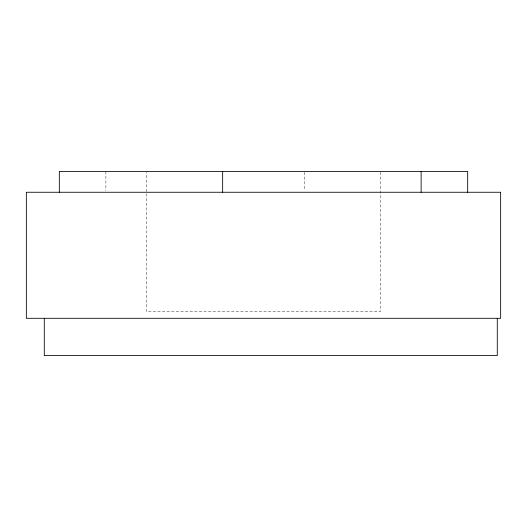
<?xml version="1.0" encoding="UTF-8"?>
<svg xmlns="http://www.w3.org/2000/svg" width="527" height="527" viewBox="0 0 527 527"><rect width="100%" height="100%" fill="white"/><g stroke="black" fill="none" stroke-linecap="round" stroke-linejoin="round"><path stroke-width="0.4" stroke-dasharray="2.63 1.98" d="M380.408 172.237L380.408 311.72L146.592 311.72L146.592 172.237M304.349 172.237L304.349 190.662M105.874 171.44L105.874 190.662"/><path stroke-width="0.79" d="M497.277 318.301L497.277 355.56L44.294 355.56L44.294 318.301M467.673 192.263L467.673 171.44L59.327 171.44L59.327 192.263M421.126 171.44L421.126 192.263M222.651 171.44L222.651 192.263M500.65 192.263L26.35 192.263L26.35 318.301L500.65 318.301L500.65 192.263"/></g></svg>
